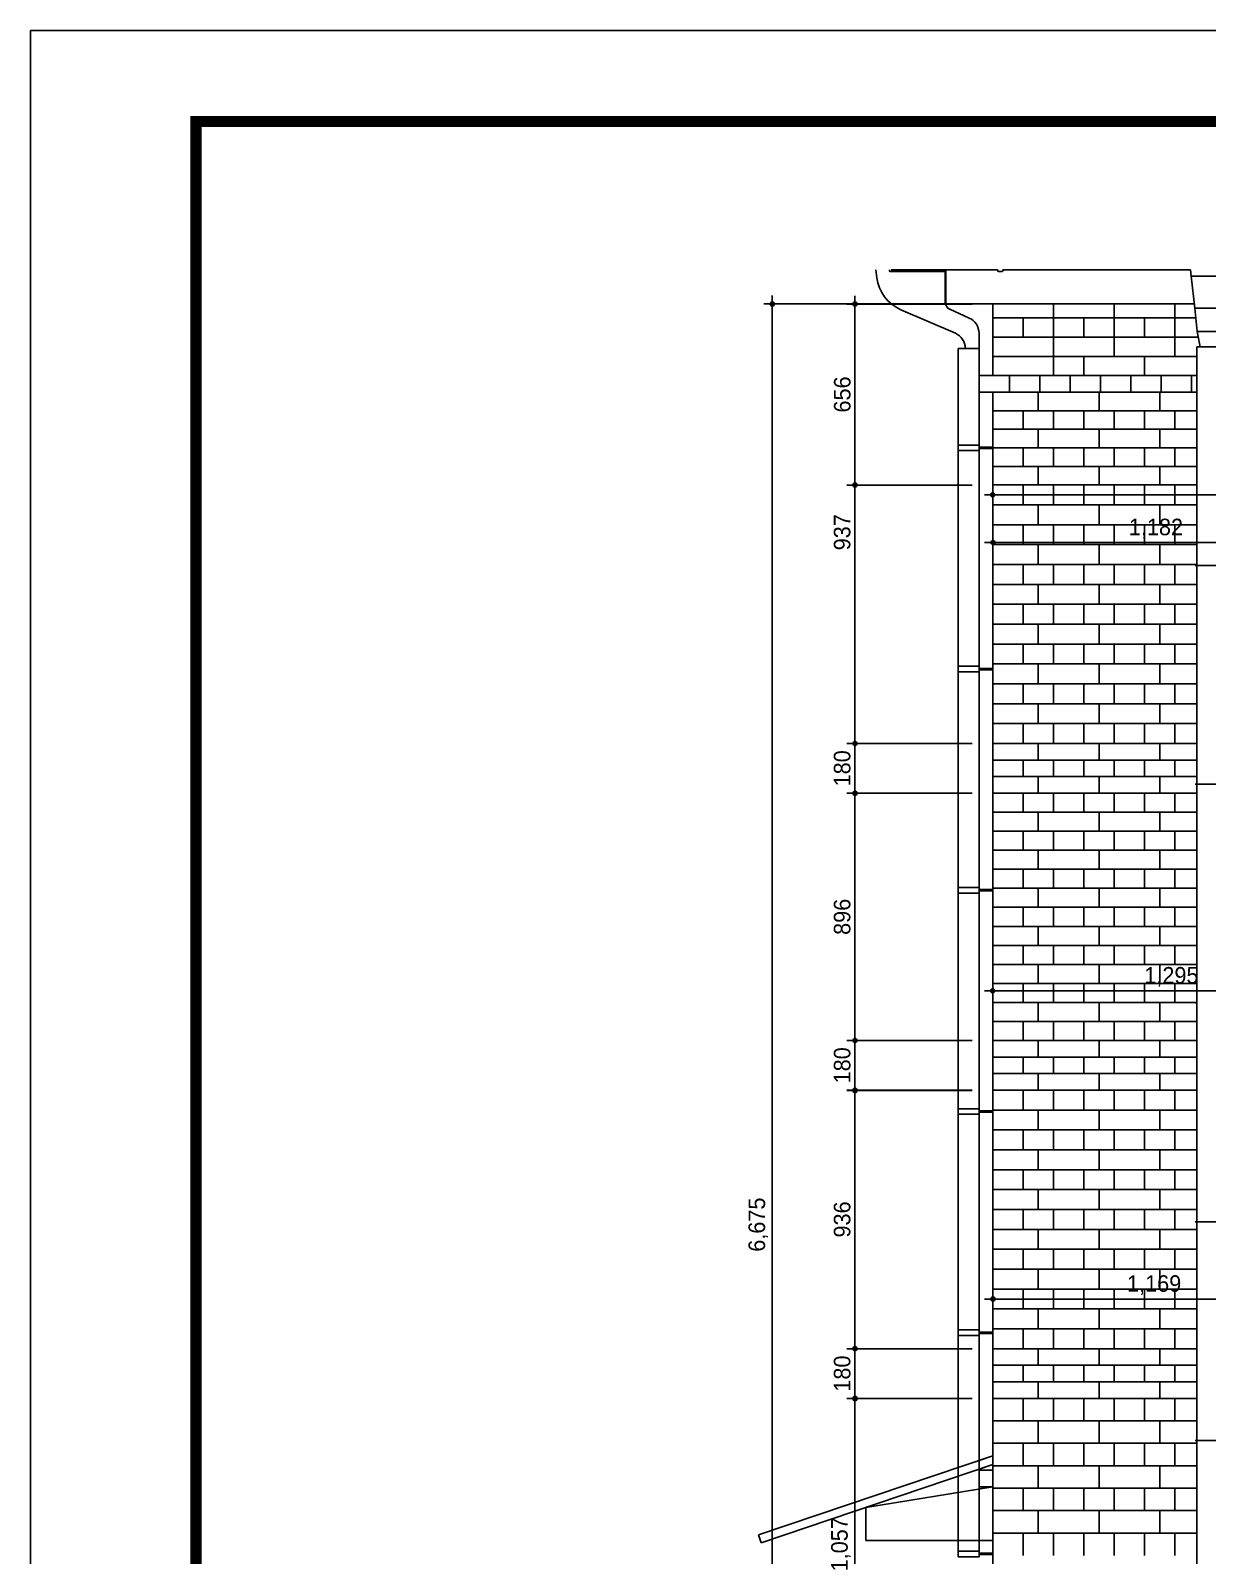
# Model space of a CAD drawing. Extents: x 206170 to 218785, y -171230 to -162320.
# Drawn here: x 206170 to 210436, y -167848 to -162320 of the extents above; entities that cross this region are included whole.
import ezdxf

# ---------------------------------------------------------------- set-up
doc = ezdxf.new("R2010")
doc.units = 0
doc.header["$LTSCALE"] = 50
doc.header["$MEASUREMENT"] = 0
doc.header["$PDMODE"] = 35
doc.header["$PDSIZE"] = -10
doc.layers.get('0').update_dxf_attribs({"linetype": 'CONTINUOUS'})
doc.layers.get('DEFPOINTS').update_dxf_attribs({"linetype": 'CONTINUOUS'})
for name, color, linetype in [('COL', 2, 'CONTINUOUS'), ('COR', 4, 'CONTINUOUS'), ('ele-3', 6, 'CONTINUOUS'), ('h', 5, 'CONTINUOUS'), ('HAT', 5, 'CONTINUOUS'), ('HATCH', 5, 'CONTINUOUS'), ('W-1', 3, 'CONTINUOUS'), ('WAL', 3, 'CONTINUOUS'), ('WID', 4, 'CONTINUOUS')]:
    doc.layers.add(name, color=color, linetype=linetype)
doc.styles.add('현창', font='HYWULM_0.TTF')
doc.dimstyles.new('ISO-25', dxfattribs={"dimscale": 20, "dimtxt": 4, "dimasz": 1, "dimexe": 2, "dimexo": 5, "dimtad": 1, "dimlunit": 6, "dimtxsty": '현창', "dimblk": 'DIMDOT', "dimcen": 2.5, "dimadec": 0, "dimazin": 0, "dimtfac": 1, "dimtmove": 0, "dimatfit": 3, "dimldrblk": 'DIMDOT', "dimfxl": 1, "dimarcsym": 0})

# ---------------------------------------------------------------- blocks, each defined once
blk = doc.blocks.new('20')
at = {"layer": 'COR', "linetype": 'Continuous', "const_width": 270}
blk.add_lwpolyline([(230424, -2398), (230424, -57398), (308324, -57398), (308324, -2398)], close=True, dxfattribs=at)
at = {"layer": 'HAT'}
for q in [(226424, -59598), (310524, -198)]:
    blk.add_line((226424, -198), q, dxfattribs=at)
blk = doc.blocks.new('DIMDOT')
at = {"linetype": 'Continuous'}
blk.add_line((-2, 0), (2, 0), dxfattribs=at)
for radius in [0.5, 0.25]:
    blk.add_circle((0, 0), radius, dxfattribs=at)
blk = doc.blocks.new('*D11')
at = {"color": 0, "lineweight": -2}
for p, q in [((209583, -163967.3), (209128.5, -163967.3)), ((209158.5, -164889.3), (209158.5, -163982.3)), ((209583, -164904.3), (209128.5, -164904.3))]:
    blk.add_line(p, q, dxfattribs=at)
at = {"layer": 'DEFPOINTS', "color": 0}
for p in [(209158.5, -163967.3), (209658, -163967.3), (209658, -164904.3)]:
    blk.add_point(p, dxfattribs=at)
at = {"color": 0, "lineweight": -2, "xscale": 15, "yscale": 15, "zscale": 15}
for p, rotation in [((209158.5, -163967.3), 90), ((209158.5, -164904.3), 270)]:
    blk.add_blockref('DIMDOT', p, dxfattribs=dict(at, rotation=rotation))
at = {"color": 0, "insert": (209112.2, -164138.5), "char_height": 60, "attachment_point": 5, "rotation": 90, "style": '현창'}
blk.add_mtext('937', dxfattribs=at)
blk = doc.blocks.new('*D12')
at = {"color": 0, "lineweight": -2}
for p, q in [((209583, -165084.9), (209128.5, -165084.9)), ((209158.5, -165965.9), (209158.5, -165099.9)), ((209583, -165980.9), (209128.5, -165980.9))]:
    blk.add_line(p, q, dxfattribs=at)
at = {"layer": 'DEFPOINTS', "color": 0}
for p in [(209158.5, -165084.9), (209658, -165084.9), (209658, -165980.9)]:
    blk.add_point(p, dxfattribs=at)
at = {"color": 0, "lineweight": -2, "xscale": 15, "yscale": 15, "zscale": 15}
for p, rotation in [((209158.5, -165084.9), 90), ((209158.5, -165980.9), 270)]:
    blk.add_blockref('DIMDOT', p, dxfattribs=dict(at, rotation=rotation))
at = {"color": 0, "insert": (209112.2, -165532.6), "char_height": 60, "attachment_point": 5, "rotation": 90, "style": '현창'}
blk.add_mtext('896', dxfattribs=at)
blk = doc.blocks.new('*D13')
at = {"color": 0, "lineweight": -2}
for p, q in [((209583, -165980.9), (209128.5, -165980.9)), ((209158.5, -166145.9), (209158.5, -165995.9)), ((209583, -166160.9), (209128.5, -166160.9))]:
    blk.add_line(p, q, dxfattribs=at)
at = {"layer": 'DEFPOINTS', "color": 0}
for p in [(209158.5, -165980.9), (209658, -165980.9), (209658, -166160.9)]:
    blk.add_point(p, dxfattribs=at)
at = {"color": 0, "lineweight": -2, "xscale": 15, "yscale": 15, "zscale": 15}
for p, rotation in [((209158.5, -165980.9), 90), ((209158.5, -166160.9), 270)]:
    blk.add_blockref('DIMDOT', p, dxfattribs=dict(at, rotation=rotation))
at = {"color": 0, "insert": (209112.2, -166070.9), "char_height": 60, "attachment_point": 5, "rotation": 90, "style": '현창'}
blk.add_mtext('180', dxfattribs=at)
blk = doc.blocks.new('*D14')
at = {"color": 0, "lineweight": -2}
for p, q in [((209583, -166162.3), (209128.5, -166162.3)), ((209158.5, -167083.3), (209158.5, -166177.3)), ((209583, -167098.3), (209128.5, -167098.3))]:
    blk.add_line(p, q, dxfattribs=at)
at = {"layer": 'DEFPOINTS', "color": 0}
for p in [(209158.5, -166162.3), (209658, -166162.3), (209658, -167098.3)]:
    blk.add_point(p, dxfattribs=at)
at = {"color": 0, "lineweight": -2, "xscale": 15, "yscale": 15, "zscale": 15}
for p, rotation in [((209158.5, -166162.3), 90), ((209158.5, -167098.3), 270)]:
    blk.add_blockref('DIMDOT', p, dxfattribs=dict(at, rotation=rotation))
at = {"color": 0, "insert": (209112.2, -166629.6), "char_height": 60, "attachment_point": 5, "rotation": 90, "style": '현창'}
blk.add_mtext('936', dxfattribs=at)
blk = doc.blocks.new('*D15')
at = {"color": 0, "lineweight": -2}
for p, q in [((209583, -167098.3), (209128.5, -167098.3)), ((209158.5, -167263.3), (209158.5, -167113.3)), ((209583, -167278.3), (209128.5, -167278.3))]:
    blk.add_line(p, q, dxfattribs=at)
at = {"layer": 'DEFPOINTS', "color": 0}
for p in [(209158.5, -167098.3), (209658, -167098.3), (209658, -167278.3)]:
    blk.add_point(p, dxfattribs=at)
at = {"color": 0, "lineweight": -2, "xscale": 15, "yscale": 15, "zscale": 15}
for p, rotation in [((209158.5, -167098.3), 90), ((209158.5, -167278.3), 270)]:
    blk.add_blockref('DIMDOT', p, dxfattribs=dict(at, rotation=rotation))
at = {"color": 0, "insert": (209112.2, -167188.3), "char_height": 60, "attachment_point": 5, "rotation": 90, "style": '현창'}
blk.add_mtext('180', dxfattribs=at)
blk = doc.blocks.new('*D17')
at = {"color": 0, "lineweight": -2}
for p, q in [((209583, -167278.9), (209128.5, -167278.9)), ((209158.5, -168320.9), (209158.5, -167293.9)), ((209583, -168335.9), (209128.5, -168335.9))]:
    blk.add_line(p, q, dxfattribs=at)
at = {"layer": 'DEFPOINTS', "color": 0}
for p in [(209158.5, -167278.9), (209658, -167278.9), (209658, -168335.9)]:
    blk.add_point(p, dxfattribs=at)
at = {"color": 0, "lineweight": -2, "xscale": 15, "yscale": 15, "zscale": 15}
for p, rotation in [((209158.5, -167278.9), 90), ((209158.5, -168335.9), 270)]:
    blk.add_blockref('DIMDOT', p, dxfattribs=dict(at, rotation=rotation))
at = {"color": 0, "insert": (209107.7, -167807.1), "char_height": 60, "attachment_point": 5, "rotation": 90, "style": '현창'}
blk.add_mtext('1,057', dxfattribs=at)
blk = doc.blocks.new('*D18')
at = {"color": 0, "lineweight": -2}
for p, q in [((209583, -164904.3), (209128.5, -164904.3)), ((209158.5, -165069.3), (209158.5, -164919.3)), ((209583, -165084.3), (209128.5, -165084.3))]:
    blk.add_line(p, q, dxfattribs=at)
at = {"layer": 'DEFPOINTS', "color": 0}
for p in [(209158.5, -164904.3), (209658, -164904.3), (209658, -165084.3)]:
    blk.add_point(p, dxfattribs=at)
at = {"color": 0, "lineweight": -2, "xscale": 15, "yscale": 15, "zscale": 15}
for p, rotation in [((209158.5, -164904.3), 90), ((209158.5, -165084.3), 270)]:
    blk.add_blockref('DIMDOT', p, dxfattribs=dict(at, rotation=rotation))
at = {"color": 0, "insert": (209112.2, -164994.3), "char_height": 60, "attachment_point": 5, "rotation": 90, "style": '현창'}
blk.add_mtext('180', dxfattribs=at)
blk = doc.blocks.new('*D45')
at = {"color": 0, "lineweight": -2}
for p, q in [((209658.5, -164829.3), (209658.5, -164145.8)), ((210825.5, -164175.8), (209673.5, -164175.8)), ((210840.5, -164829.3), (210840.5, -164145.8))]:
    blk.add_line(p, q, dxfattribs=at)
at = {"layer": 'DEFPOINTS', "color": 0}
for p in [(209658.5, -164175.8), (209658.5, -164904.3), (210840.5, -164904.3)]:
    blk.add_point(p, dxfattribs=at)
at = {"color": 0, "lineweight": -2, "xscale": 15, "yscale": 15, "zscale": 15, "rotation": 180}
blk.add_blockref('DIMDOT', (209658.5, -164175.8), dxfattribs=at)
at = {"color": 0, "lineweight": -2, "xscale": 15, "yscale": 15, "zscale": 15}
blk.add_blockref('DIMDOT', (210840.5, -164175.8), dxfattribs=at)
at = {"color": 0, "insert": (210249.3, -164125), "char_height": 60, "attachment_point": 5, "style": '현창'}
blk.add_mtext('1,182', dxfattribs=at)
blk = doc.blocks.new('*D46')
at = {"color": 0, "lineweight": -2}
for p, q in [((209658, -165905.9), (209658, -165770.9)), ((210953, -165905.9), (210953, -165770.9)), ((210938, -165800.9), (209673, -165800.9))]:
    blk.add_line(p, q, dxfattribs=at)
at = {"layer": 'DEFPOINTS', "color": 0}
for p in [(209658, -165800.9), (209658, -165980.9), (210953, -165980.9)]:
    blk.add_point(p, dxfattribs=at)
at = {"color": 0, "lineweight": -2, "xscale": 15, "yscale": 15, "zscale": 15, "rotation": 180}
blk.add_blockref('DIMDOT', (209658, -165800.9), dxfattribs=at)
at = {"color": 0, "lineweight": -2, "xscale": 15, "yscale": 15, "zscale": 15}
blk.add_blockref('DIMDOT', (210953, -165800.9), dxfattribs=at)
at = {"color": 0, "insert": (210305.5, -165750.1), "char_height": 60, "attachment_point": 5, "style": '현창'}
blk.add_mtext('1,295', dxfattribs=at)
blk = doc.blocks.new('*D47')
at = {"color": 0, "lineweight": -2}
for p, q in [((209658.5, -167023.3), (209658.5, -166888.3)), ((210827.5, -167023.3), (210827.5, -166888.3)), ((210812.5, -166918.3), (209673.5, -166918.3))]:
    blk.add_line(p, q, dxfattribs=at)
at = {"layer": 'DEFPOINTS', "color": 0}
for p in [(209658.5, -166918.3), (209658.5, -167098.3), (210827.5, -167098.3)]:
    blk.add_point(p, dxfattribs=at)
at = {"color": 0, "lineweight": -2, "xscale": 15, "yscale": 15, "zscale": 15, "rotation": 180}
blk.add_blockref('DIMDOT', (209658.5, -166918.3), dxfattribs=at)
at = {"color": 0, "lineweight": -2, "xscale": 15, "yscale": 15, "zscale": 15}
blk.add_blockref('DIMDOT', (210827.5, -166918.3), dxfattribs=at)
at = {"color": 0, "insert": (210242.8, -166867.5), "char_height": 60, "attachment_point": 5, "style": '현창'}
blk.add_mtext('1,169', dxfattribs=at)
blk = doc.blocks.new('*D52')
at = {"color": 0, "lineweight": -2}
for p, q in [((209583, -163311.3), (209128.5, -163311.3)), ((209158.5, -163952.3), (209158.5, -163326.3)), ((209583, -163967.3), (209128.5, -163967.3))]:
    blk.add_line(p, q, dxfattribs=at)
at = {"layer": 'DEFPOINTS', "color": 0}
for p in [(209158.5, -163311.3), (209658, -163311.3), (209658, -163967.3)]:
    blk.add_point(p, dxfattribs=at)
at = {"color": 0, "lineweight": -2, "xscale": 15, "yscale": 15, "zscale": 15}
for p, rotation in [((209158.5, -163311.3), 90), ((209158.5, -163967.3), 270)]:
    blk.add_blockref('DIMDOT', p, dxfattribs=dict(at, rotation=rotation))
at = {"color": 0, "insert": (209112.7, -163639.1), "char_height": 60, "attachment_point": 5, "rotation": 90, "style": '현창'}
blk.add_mtext('656', dxfattribs=at)
blk = doc.blocks.new('*D53')
at = {"color": 0, "lineweight": -2}
for p, q in [((209583, -163310.9), (208828.5, -163310.9)), ((208858.5, -169970.9), (208858.5, -163325.9)), ((209523, -169985.9), (208828.5, -169985.9))]:
    blk.add_line(p, q, dxfattribs=at)
at = {"layer": 'DEFPOINTS', "color": 0}
for p in [(208858.5, -163310.9), (209658, -163310.9), (209598, -169985.9)]:
    blk.add_point(p, dxfattribs=at)
at = {"color": 0, "lineweight": -2, "xscale": 15, "yscale": 15, "zscale": 15}
for p, rotation in [((208858.5, -163310.9), 90), ((208858.5, -169985.9), 270)]:
    blk.add_blockref('DIMDOT', p, dxfattribs=dict(at, rotation=rotation))
at = {"color": 0, "insert": (208808.2, -166648.4), "char_height": 60, "attachment_point": 5, "rotation": 90, "style": '현창'}
blk.add_mtext('6,675', dxfattribs=at)
blk = doc.blocks.new('*D54')
at = {"color": 0, "lineweight": -2}
for p, q in [((209658, -164829.3), (209658, -163972.9)), ((213470, -164002.9), (209673, -164002.9)), ((213485, -164829.3), (213485, -163972.9))]:
    blk.add_line(p, q, dxfattribs=at)
at = {"layer": 'DEFPOINTS', "color": 0}
for p in [(209658, -164002.9), (209658, -164904.3), (213485, -164904.3)]:
    blk.add_point(p, dxfattribs=at)
at = {"color": 0, "lineweight": -2, "xscale": 15, "yscale": 15, "zscale": 15, "rotation": 180}
blk.add_blockref('DIMDOT', (209658, -164002.9), dxfattribs=at)
at = {"color": 0, "lineweight": -2, "xscale": 15, "yscale": 15, "zscale": 15}
blk.add_blockref('DIMDOT', (213485, -164002.9), dxfattribs=at)
at = {"color": 0, "insert": (211748, -163952.1), "char_height": 60, "attachment_point": 5, "style": '현창'}
blk.add_mtext('3,827', dxfattribs=at)

msp = doc.modelspace()

# ---------------------------------------------------------------- linework, layer by layer
at = {"layer": 'COL'}
for p, q in [((210477.096, -164258.863), (210392.096, -164258.863)), ((210477.096, -165051.839), (210392.096, -165051.839)), ((210397.096, -165844.815), (210392.096, -165844.815)), ((210477.096, -166637.791), (210392.096, -166637.791)), ((210477.096, -167430.767), (210392.096, -167430.767)), ((210477.096, -167430.767), (210392.096, -167430.767))]:
    msp.add_line(p, q, dxfattribs=at)
at = {"layer": 'ele-3'}
for p, q in [((210472.096, -163465.887), (210397.096, -163465.887)), ((209658.035, -163698.079), (210397.096, -163698.079)), ((209658.035, -163765.272), (210397.096, -163765.272)), ((209658.035, -163832.465), (210397.096, -163832.465)), ((209658.035, -163899.657), (210397.096, -163899.657)), ((209658.035, -163966.85), (210397.096, -163966.85)), ((210397.096, -164904.272), (209658.035, -164904.272)), ((210397.096, -164904.272), (209658.035, -164904.272)), ((210397.096, -164964.272), (209658.035, -164964.272)), ((210397.096, -165024.272), (209658.035, -165024.272)), ((210397.096, -165084.272), (209658.035, -165084.272)), ((210397.096, -165084.272), (209658.035, -165084.272)), ((209658.035, -165980.887), (210397.096, -165980.887)), ((209658.035, -165980.887), (210397.096, -165980.887)), ((210397.096, -166040.887), (209658.035, -166040.887)), ((210397.096, -166100.887), (209658.035, -166100.887)), ((209658.035, -166160.887), (210397.096, -166160.887)), ((209658.035, -166160.887), (210397.096, -166160.887)), ((210397.096, -167098.309), (209658.035, -167098.309)), ((210397.096, -167098.309), (209658.035, -167098.309)), ((210397.096, -167158.309), (209658.035, -167158.309)), ((210397.096, -167218.309), (209658.035, -167218.309)), ((210397.096, -167278.309), (209658.035, -167278.309)), ((210397.096, -167278.309), (209658.035, -167278.309))]:
    msp.add_line(p, q, dxfattribs=at)
for points in [[(210397.096, -163465.887), (210397.096, -169645.887), (210472.096, -169645.887), (210472.096, -163465.887)], [(209718.035, -163630.887), (209718.035, -163570.887)], [(209828.035, -163630.887), (209828.035, -163570.887)], [(209938.035, -163630.887), (209938.035, -163570.887)], [(210048.035, -163630.887), (210048.035, -163570.887)], [(210158.035, -163630.887), (210158.035, -163570.887)], [(210268.035, -163630.887), (210268.035, -163570.887)], [(210378.035, -163630.887), (210378.035, -163570.887)], [(209823.035, -163698.079), (209823.035, -163630.887)], [(210043.035, -163698.079), (210043.035, -163630.887)], [(210263.035, -163698.079), (210263.035, -163630.887)], [(209768.035, -163765.272), (209768.035, -163698.079)], [(209878.035, -163765.272), (209878.035, -163698.079)], [(209988.035, -163765.272), (209988.035, -163698.079)], [(210098.035, -163765.272), (210098.035, -163698.079)], [(210208.035, -163765.272), (210208.035, -163698.079)], [(210318.035, -163765.272), (210318.035, -163698.079)], [(209823.035, -163832.465), (209823.035, -163765.272)], [(210043.035, -163832.465), (210043.035, -163765.272)], [(210263.035, -163832.465), (210263.035, -163765.272)], [(209768.035, -163899.657), (209768.035, -163832.465)], [(209878.035, -163899.657), (209878.035, -163832.465)], [(209988.035, -163899.657), (209988.035, -163832.465)], [(210098.035, -163899.657), (210098.035, -163832.465)], [(210208.035, -163899.657), (210208.035, -163832.465)], [(210318.035, -163899.657), (210318.035, -163832.465)], [(209823.035, -163966.85), (209823.035, -163899.657)], [(210043.035, -163966.85), (210043.035, -163899.657)], [(210263.035, -163966.85), (210263.035, -163899.657)], [(209823.035, -164964.272), (209823.035, -164904.272)], [(210043.035, -164964.272), (210043.035, -164904.272)], [(210263.035, -164964.272), (210263.035, -164904.272)], [(209768.035, -165024.272), (209768.035, -164964.272)], [(209878.035, -165024.272), (209878.035, -164964.272)], [(209988.035, -165024.272), (209988.035, -164964.272)], [(210098.035, -165024.272), (210098.035, -164964.272)], [(210208.035, -165024.272), (210208.035, -164964.272)], [(210318.035, -165024.272), (210318.035, -164964.272)], [(209823.035, -165084.272), (209823.035, -165024.272)], [(210043.035, -165084.272), (210043.035, -165024.272)], [(210263.035, -165084.272), (210263.035, -165024.272)], [(209823.035, -166040.887), (209823.035, -165980.887)], [(210043.035, -166040.887), (210043.035, -165980.887)], [(210263.035, -166040.887), (210263.035, -165980.887)], [(209768.035, -166100.887), (209768.035, -166040.887)], [(209878.035, -166100.887), (209878.035, -166040.887)], [(209988.035, -166100.887), (209988.035, -166040.887)], [(210098.035, -166100.887), (210098.035, -166040.887)], [(210208.035, -166100.887), (210208.035, -166040.887)], [(210318.035, -166100.887), (210318.035, -166040.887)], [(209823.035, -166160.887), (209823.035, -166100.887)], [(210043.035, -166160.887), (210043.035, -166100.887)], [(210263.035, -166160.887), (210263.035, -166100.887)], [(209823.035, -167158.309), (209823.035, -167098.309)], [(210043.035, -167158.309), (210043.035, -167098.309)], [(210263.035, -167158.309), (210263.035, -167098.309)], [(209768.035, -167218.309), (209768.035, -167158.309)], [(209878.035, -167218.309), (209878.035, -167158.309)], [(209988.035, -167218.309), (209988.035, -167158.309)], [(210098.035, -167218.309), (210098.035, -167158.309)], [(210208.035, -167218.309), (210208.035, -167158.309)], [(210318.035, -167218.309), (210318.035, -167158.309)], [(209823.035, -167278.309), (209823.035, -167218.309)], [(210043.035, -167278.309), (210043.035, -167218.309)], [(210263.035, -167278.309), (210263.035, -167218.309)]]:
    msp.add_lwpolyline(points, dxfattribs=at)
at = {"layer": 'h'}
for p, q in [((210393.89, -163360.887), (209658.035, -163360.887)), ((210402.825, -163430.887), (209658.035, -163430.887)), ((210402.825, -163430.887), (209658.035, -163430.887)), ((210397.096, -163500.887), (209658.035, -163500.887)), ((209658.035, -164038.959), (210397.096, -164038.959)), ((209658.035, -164111.069), (210397.096, -164111.069)), ((209658.035, -164183.178), (210397.096, -164183.178)), ((209658.035, -164255.288), (210397.096, -164255.288)), ((209658.035, -164327.397), (210397.096, -164327.397)), ((209658.035, -164399.506), (210397.096, -164399.506)), ((209658.035, -164471.616), (210397.096, -164471.616)), ((209658.035, -164543.725), (210397.096, -164543.725)), ((209658.035, -164615.834), (210397.096, -164615.834)), ((209658.035, -164687.944), (210397.096, -164687.944)), ((209658.035, -164760.053), (210397.096, -164760.053)), ((209658.035, -164832.163), (210397.096, -164832.163)), ((209658.035, -165153.239), (210397.096, -165153.239)), ((209658.035, -165222.21), (210397.096, -165222.21)), ((209658.035, -165291.18), (210397.096, -165291.18)), ((209658.035, -165360.151), (210397.096, -165360.151)), ((209658.035, -165429.122), (210397.096, -165429.122)), ((209658.035, -165498.092), (210397.096, -165498.092)), ((209658.035, -165567.063), (210397.096, -165567.063)), ((209658.035, -165636.034), (210397.096, -165636.034)), ((209658.035, -165705.004), (210397.096, -165705.004)), ((209658.035, -165773.975), (210397.096, -165773.975)), ((209658.035, -165842.946), (210397.096, -165842.946)), ((209658.035, -165911.916), (210397.096, -165911.916)), ((209658.035, -166232.996), (210397.096, -166232.996)), ((209658.035, -166305.106), (210397.096, -166305.106)), ((209658.035, -166377.215), (210397.096, -166377.215)), ((209658.035, -166449.324), (210397.096, -166449.324)), ((209658.035, -166521.434), (210397.096, -166521.434)), ((209658.035, -166593.543), (210397.096, -166593.543)), ((209658.035, -166665.652), (210397.096, -166665.652)), ((209658.035, -166737.762), (210397.096, -166737.762)), ((209658.035, -166809.871), (210397.096, -166809.871)), ((209658.035, -166881.981), (210397.096, -166881.981)), ((209658.035, -166954.09), (210397.096, -166954.09)), ((209658.035, -167026.199), (210397.096, -167026.199)), ((210397.096, -167359.661), (209658.035, -167359.661)), ((210397.096, -167441.013), (209658.035, -167441.013)), ((210397.096, -167522.365), (209658.035, -167522.365)), ((210397.096, -167603.717), (209658.035, -167603.717)), ((210397.096, -167685.07), (209658.035, -167685.07)), ((210397.096, -167766.422), (209658.035, -167766.422))]:
    msp.add_line(p, q, dxfattribs=at)
for points in [[(209878.035, -163310.887), (209878.035, -163360.887)], [(210098.035, -163310.887), (210098.035, -163360.887)], [(210318.035, -163310.887), (210318.035, -163360.887)], [(209768.035, -163360.887), (209768.035, -163430.887)], [(209768.035, -163360.887), (209768.035, -163430.887)], [(209878.035, -163360.887), (209878.035, -163430.887)], [(209878.035, -163360.887), (209878.035, -163430.887)], [(209988.035, -163360.887), (209988.035, -163430.887)], [(209988.035, -163360.887), (209988.035, -163430.887)], [(210098.035, -163360.887), (210098.035, -163430.887)], [(210098.035, -163360.887), (210098.035, -163430.887)], [(210208.035, -163360.887), (210208.035, -163430.887)], [(210208.035, -163360.887), (210208.035, -163430.887)], [(210318.035, -163360.887), (210318.035, -163430.887)], [(210318.035, -163360.887), (210318.035, -163430.887)], [(209878.035, -163430.887), (209878.035, -163500.887)], [(210098.035, -163430.887), (210098.035, -163500.887)], [(210318.035, -163430.887), (210318.035, -163500.887)], [(209878.035, -163500.887), (209878.035, -163570.887)], [(209988.035, -163500.887), (209988.035, -163570.887)], [(210208.035, -163500.887), (210208.035, -163570.887)], [(209768.035, -164038.959), (209768.035, -163966.85)], [(209878.035, -164038.959), (209878.035, -163966.85)], [(209988.035, -164038.959), (209988.035, -163966.85)], [(210098.035, -164038.959), (210098.035, -163966.85)], [(210208.035, -164038.959), (210208.035, -163966.85)], [(210318.035, -164038.959), (210318.035, -163966.85)], [(209823.035, -164111.069), (209823.035, -164038.959)], [(210043.035, -164111.069), (210043.035, -164038.959)], [(210263.035, -164111.069), (210263.035, -164038.959)], [(209768.035, -164183.178), (209768.035, -164111.069)], [(209878.035, -164183.178), (209878.035, -164111.069)], [(209988.035, -164183.178), (209988.035, -164111.069)], [(210098.035, -164183.178), (210098.035, -164111.069)], [(210208.035, -164183.178), (210208.035, -164111.069)], [(210318.035, -164183.178), (210318.035, -164111.069)], [(209823.035, -164255.288), (209823.035, -164183.178)], [(210043.035, -164255.288), (210043.035, -164183.178)], [(210263.035, -164255.288), (210263.035, -164183.178)], [(209768.035, -164327.397), (209768.035, -164255.288)], [(209878.035, -164327.397), (209878.035, -164255.288)], [(209988.035, -164327.397), (209988.035, -164255.288)], [(210098.035, -164327.397), (210098.035, -164255.288)], [(210208.035, -164327.397), (210208.035, -164255.288)], [(210318.035, -164327.397), (210318.035, -164255.288)], [(209823.035, -164399.506), (209823.035, -164327.397)], [(210043.035, -164399.506), (210043.035, -164327.397)], [(210263.035, -164399.506), (210263.035, -164327.397)], [(209768.035, -164471.616), (209768.035, -164399.506)], [(209878.035, -164471.616), (209878.035, -164399.506)], [(209988.035, -164471.616), (209988.035, -164399.506)], [(210098.035, -164471.616), (210098.035, -164399.506)], [(210208.035, -164471.616), (210208.035, -164399.506)], [(210318.035, -164471.616), (210318.035, -164399.506)], [(209823.035, -164543.725), (209823.035, -164471.616)], [(210043.035, -164543.725), (210043.035, -164471.616)], [(210263.035, -164543.725), (210263.035, -164471.616)], [(209768.035, -164615.834), (209768.035, -164543.725)], [(209878.035, -164615.834), (209878.035, -164543.725)], [(209988.035, -164615.834), (209988.035, -164543.725)], [(210098.035, -164615.834), (210098.035, -164543.725)], [(210208.035, -164615.834), (210208.035, -164543.725)], [(210318.035, -164615.834), (210318.035, -164543.725)], [(209823.035, -164687.944), (209823.035, -164615.834)], [(210043.035, -164687.944), (210043.035, -164615.834)], [(210263.035, -164687.944), (210263.035, -164615.834)], [(209768.035, -164760.053), (209768.035, -164687.944)], [(209878.035, -164760.053), (209878.035, -164687.944)], [(209988.035, -164760.053), (209988.035, -164687.944)], [(210098.035, -164760.053), (210098.035, -164687.944)], [(210208.035, -164760.053), (210208.035, -164687.944)], [(210318.035, -164760.053), (210318.035, -164687.944)], [(209823.035, -164832.163), (209823.035, -164760.053)], [(210043.035, -164832.163), (210043.035, -164760.053)], [(210263.035, -164832.163), (210263.035, -164760.053)], [(209768.035, -164904.272), (209768.035, -164832.163)], [(209878.035, -164904.272), (209878.035, -164832.163)], [(209988.035, -164904.272), (209988.035, -164832.163)], [(210098.035, -164904.272), (210098.035, -164832.163)], [(210208.035, -164904.272), (210208.035, -164832.163)], [(210318.035, -164904.272), (210318.035, -164832.163)], [(209768.035, -165153.239), (209768.035, -165084.272)], [(209878.035, -165153.239), (209878.035, -165084.272)], [(209988.035, -165153.239), (209988.035, -165084.272)], [(210098.035, -165153.239), (210098.035, -165084.272)], [(210208.035, -165153.239), (210208.035, -165084.272)], [(210318.035, -165153.239), (210318.035, -165084.272)], [(209823.035, -165222.206), (209823.035, -165153.239)], [(210043.035, -165222.206), (210043.035, -165153.239)], [(210263.035, -165222.206), (210263.035, -165153.239)], [(209768.035, -165291.177), (209768.035, -165222.21)], [(209878.035, -165291.177), (209878.035, -165222.21)], [(209988.035, -165291.177), (209988.035, -165222.21)], [(210098.035, -165291.177), (210098.035, -165222.21)], [(210208.035, -165291.177), (210208.035, -165222.21)], [(210318.035, -165291.177), (210318.035, -165222.21)], [(209823.035, -165360.144), (209823.035, -165291.177)], [(210043.035, -165360.144), (210043.035, -165291.177)], [(210263.035, -165360.144), (210263.035, -165291.177)], [(209768.035, -165429.118), (209768.035, -165360.151)], [(209878.035, -165429.118), (209878.035, -165360.151)], [(209988.035, -165429.118), (209988.035, -165360.151)], [(210098.035, -165429.118), (210098.035, -165360.151)], [(210208.035, -165429.118), (210208.035, -165360.151)], [(210318.035, -165429.118), (210318.035, -165360.151)], [(209823.035, -165498.085), (209823.035, -165429.118)], [(210043.035, -165498.085), (210043.035, -165429.118)], [(210263.035, -165498.085), (210263.035, -165429.118)], [(209768.035, -165567.059), (209768.035, -165498.092)], [(209878.035, -165567.059), (209878.035, -165498.092)], [(209988.035, -165567.059), (209988.035, -165498.092)], [(210098.035, -165567.059), (210098.035, -165498.092)], [(210208.035, -165567.059), (210208.035, -165498.092)], [(210318.035, -165567.059), (210318.035, -165498.092)], [(209823.035, -165636.026), (209823.035, -165567.059)], [(210043.035, -165636.026), (210043.035, -165567.059)], [(210263.035, -165636.026), (210263.035, -165567.059)], [(209768.035, -165705.001), (209768.035, -165636.034)], [(209878.035, -165705.001), (209878.035, -165636.034)], [(209988.035, -165705.001), (209988.035, -165636.034)], [(210098.035, -165705.001), (210098.035, -165636.034)], [(210208.035, -165705.001), (210208.035, -165636.034)], [(210318.035, -165705.001), (210318.035, -165636.034)], [(209823.035, -165773.968), (209823.035, -165705.001)], [(210043.035, -165773.968), (210043.035, -165705.001)], [(210263.035, -165773.968), (210263.035, -165705.001)], [(209768.035, -165842.942), (209768.035, -165773.975)], [(209878.035, -165842.942), (209878.035, -165773.975)], [(209988.035, -165842.942), (209988.035, -165773.975)], [(210098.035, -165842.942), (210098.035, -165773.975)], [(210208.035, -165842.942), (210208.035, -165773.975)], [(210318.035, -165842.942), (210318.035, -165773.975)], [(209823.035, -165911.909), (209823.035, -165842.942)], [(210043.035, -165911.909), (210043.035, -165842.942)], [(210263.035, -165911.909), (210263.035, -165842.942)], [(209768.035, -165980.883), (209768.035, -165911.916)], [(209878.035, -165980.883), (209878.035, -165911.916)], [(209988.035, -165980.883), (209988.035, -165911.916)], [(210098.035, -165980.883), (210098.035, -165911.916)], [(210208.035, -165980.883), (210208.035, -165911.916)], [(210318.035, -165980.883), (210318.035, -165911.916)], [(209768.035, -166232.996), (209768.035, -166160.887)], [(209878.035, -166232.996), (209878.035, -166160.887)], [(209988.035, -166232.996), (209988.035, -166160.887)], [(210098.035, -166232.996), (210098.035, -166160.887)], [(210208.035, -166232.996), (210208.035, -166160.887)], [(210318.035, -166232.996), (210318.035, -166160.887)], [(209823.035, -166305.106), (209823.035, -166232.996)], [(210043.035, -166305.106), (210043.035, -166232.996)], [(210263.035, -166305.106), (210263.035, -166232.996)], [(209768.035, -166377.215), (209768.035, -166305.106)], [(209878.035, -166377.215), (209878.035, -166305.106)], [(209988.035, -166377.215), (209988.035, -166305.106)], [(210098.035, -166377.215), (210098.035, -166305.106)], [(210208.035, -166377.215), (210208.035, -166305.106)], [(210318.035, -166377.215), (210318.035, -166305.106)], [(209823.035, -166449.324), (209823.035, -166377.215)], [(210043.035, -166449.324), (210043.035, -166377.215)], [(210263.035, -166449.324), (210263.035, -166377.215)], [(209768.035, -166521.434), (209768.035, -166449.324)], [(209878.035, -166521.434), (209878.035, -166449.324)], [(209988.035, -166521.434), (209988.035, -166449.324)], [(210098.035, -166521.434), (210098.035, -166449.324)], [(210208.035, -166521.434), (210208.035, -166449.324)], [(210318.035, -166521.434), (210318.035, -166449.324)], [(209823.035, -166593.543), (209823.035, -166521.434)], [(210043.035, -166593.543), (210043.035, -166521.434)], [(210263.035, -166593.543), (210263.035, -166521.434)], [(209768.035, -166665.652), (209768.035, -166593.543)], [(209878.035, -166665.652), (209878.035, -166593.543)], [(209988.035, -166665.652), (209988.035, -166593.543)], [(210098.035, -166665.652), (210098.035, -166593.543)], [(210208.035, -166665.652), (210208.035, -166593.543)], [(210318.035, -166665.652), (210318.035, -166593.543)], [(209823.035, -166737.762), (209823.035, -166665.652)], [(210043.035, -166737.762), (210043.035, -166665.652)], [(210263.035, -166737.762), (210263.035, -166665.652)], [(209768.035, -166809.871), (209768.035, -166737.762)], [(209878.035, -166809.871), (209878.035, -166737.762)], [(209988.035, -166809.871), (209988.035, -166737.762)], [(210098.035, -166809.871), (210098.035, -166737.762)], [(210208.035, -166809.871), (210208.035, -166737.762)], [(210318.035, -166809.871), (210318.035, -166737.762)], [(209823.035, -166881.981), (209823.035, -166809.871)], [(210043.035, -166881.981), (210043.035, -166809.871)], [(210263.035, -166881.981), (210263.035, -166809.871)], [(209768.035, -166954.09), (209768.035, -166881.981)], [(209878.035, -166954.09), (209878.035, -166881.981)], [(209988.035, -166954.09), (209988.035, -166881.981)], [(210098.035, -166954.09), (210098.035, -166881.981)], [(210208.035, -166954.09), (210208.035, -166881.981)], [(210318.035, -166954.09), (210318.035, -166881.981)], [(209823.035, -167026.199), (209823.035, -166954.09)], [(210043.035, -167026.199), (210043.035, -166954.09)], [(210263.035, -167026.199), (210263.035, -166954.09)], [(209768.035, -167098.309), (209768.035, -167026.199)], [(209878.035, -167098.309), (209878.035, -167026.199)], [(209988.035, -167098.309), (209988.035, -167026.199)], [(210098.035, -167098.309), (210098.035, -167026.199)], [(210208.035, -167098.309), (210208.035, -167026.199)], [(210318.035, -167098.309), (210318.035, -167026.199)], [(209768.035, -167359.661), (209768.035, -167278.309)], [(209878.035, -167359.661), (209878.035, -167278.309)], [(209988.035, -167359.661), (209988.035, -167278.309)], [(210098.035, -167359.661), (210098.035, -167278.309)], [(210208.035, -167359.661), (210208.035, -167278.309)], [(210318.035, -167359.661), (210318.035, -167278.309)], [(209823.035, -167441.013), (209823.035, -167359.661)], [(210043.035, -167441.013), (210043.035, -167359.661)], [(210263.035, -167441.013), (210263.035, -167359.661)], [(209768.035, -167522.365), (209768.035, -167441.013)], [(209878.035, -167522.365), (209878.035, -167441.013)], [(209988.035, -167522.365), (209988.035, -167441.013)], [(210098.035, -167522.365), (210098.035, -167441.013)], [(210208.035, -167522.365), (210208.035, -167441.013)], [(210318.035, -167522.365), (210318.035, -167441.013)], [(209823.035, -167603.717), (209823.035, -167522.365)], [(210043.035, -167603.717), (210043.035, -167522.365)], [(210263.035, -167603.717), (210263.035, -167522.365)], [(209768.035, -167685.07), (209768.035, -167603.717)], [(209878.035, -167685.07), (209878.035, -167603.717)], [(209988.035, -167685.07), (209988.035, -167603.717)], [(210098.035, -167685.07), (210098.035, -167603.717)], [(210208.035, -167685.07), (210208.035, -167603.717)], [(210318.035, -167685.07), (210318.035, -167603.717)], [(209823.035, -167766.422), (209823.035, -167685.07)], [(210043.035, -167766.422), (210043.035, -167685.07)], [(210263.035, -167766.422), (210263.035, -167685.07)], [(209768.035, -167847.774), (209768.035, -167766.422)], [(209878.035, -167847.774), (209878.035, -167766.422)], [(209988.035, -167847.774), (209988.035, -167766.422)], [(210098.035, -167847.774), (210098.035, -167766.422)], [(210208.035, -167847.774), (210208.035, -167766.422)], [(210318.035, -167847.774), (210318.035, -167766.422)]]:
    msp.add_lwpolyline(points, dxfattribs=at)
at = {"layer": 'HAT'}
for p, q in [((209658.035, -167486.396), (208808.441, -167773.134)), ((209658.035, -167486.396), (209608.035, -167503.271)), ((209658.035, -167518.059), (208818.035, -167801.559)), ((209658.035, -167518.059), (209608.035, -167534.934)), ((209198.035, -167673.309), (209658.035, -167598.309)), ((209608.035, -167606.461), (209658.035, -167598.309)), ((209198.035, -167793.309), (209198.035, -167673.309)), ((208818.035, -167801.559), (208808.441, -167773.134)), ((209658.035, -167793.309), (209198.035, -167793.309)), ((209658.035, -167793.309), (209608.035, -167793.309))]:
    msp.add_line(p, q, dxfattribs=at)
for points in [[(209658.035, -167538.309), (209608.035, -167538.309)], [(209608.035, -167598.309), (209658.035, -167598.309)]]:
    msp.add_lwpolyline(points, dxfattribs=at)
at = {"layer": 'HATCH'}
for p, q in [((209233.651, -163187.576), (209237.595, -163215.858)), ((209485.035, -163193.576), (209485.035, -163303.021)), ((209324.264, -163331.859), (209522.797, -163417.282)), ((209324.264, -163331.859), (209522.797, -163417.282)), ((209502.653, -163330.346), (209572.797, -163362.128)), ((209608.035, -163822.465), (209608.035, -163416.78)), ((209533.035, -163471.934), (209608.035, -163471.934)), ((209533.035, -163822.465), (209533.035, -163471.934)), ((209608.035, -163471.934), (209608.035, -163531.934)), ((209533.035, -164624.382), (209533.035, -163842.465)), ((209608.035, -164624.382), (209608.035, -163842.465)), ((209609.035, -163829.965), (209658.035, -163829.965)), ((209609.035, -163834.965), (209658.035, -163834.965)), ((209533.035, -165426.3), (209533.035, -164644.382)), ((209608.035, -165426.3), (209608.035, -164644.382)), ((209609.035, -164631.882), (209658.035, -164631.882)), ((209609.035, -164636.882), (209658.035, -164636.882)), ((209533.035, -166228.217), (209533.035, -165446.3)), ((209608.035, -166228.217), (209608.035, -165446.3)), ((209609.035, -165433.8), (209658.035, -165433.8)), ((209609.035, -165438.8), (209658.035, -165438.8)), ((209533.035, -167030.135), (209533.035, -166248.217)), ((209608.035, -167030.135), (209608.035, -166248.217)), ((209609.035, -166235.717), (209658.035, -166235.717)), ((209609.035, -166240.717), (209658.035, -166240.717)), ((209533.035, -167832.052), (209533.035, -167050.135)), ((209608.035, -167832.052), (209608.035, -167050.135)), ((209609.035, -167037.635), (209658.035, -167037.635)), ((209609.035, -167042.635), (209658.035, -167042.635)), ((209609.035, -167839.552), (209658.035, -167839.552)), ((209609.035, -167844.552), (209658.035, -167844.552))]:
    msp.add_line(p, q, dxfattribs=at)
for points in [[(209532.035, -163822.465), (209609.035, -163822.465), (209609.035, -163842.465), (209532.035, -163842.465)], [(209609.035, -164624.382), (209532.035, -164624.382), (209532.035, -164644.382), (209609.035, -164644.382)], [(209609.035, -165426.3), (209532.035, -165426.3), (209532.035, -165446.3), (209609.035, -165446.3)], [(209609.035, -166228.217), (209532.035, -166228.217), (209532.035, -166248.217), (209609.035, -166248.217)], [(209609.035, -167030.135), (209532.035, -167030.135), (209532.035, -167050.135), (209609.035, -167050.135)], [(209609.035, -167832.052), (209532.035, -167832.052), (209532.035, -167852.052), (209609.035, -167852.052)]]:
    msp.add_lwpolyline(points, close=True, dxfattribs=at)
for centre, radius, start, end in [((209386.169, -163195.229), 150, 187.904635, 245.62511), ((209515.035, -163303.021), 30, 180, 245.62511), ((209548.035, -163416.78), 60, 0, 65.62511), ((209548.035, -163416.78), 60, 0, 65.62511), ((209498.035, -163471.934), 60, 0, 65.62511)]:
    msp.add_arc(centre, radius, start, end, dxfattribs=at)
at = {"layer": 'W-1'}
for p, q in [((210376.487, -163209.811), (210375.205, -163187.576)), ((210376.487, -163209.811), (210492.705, -163209.811)), ((210390.314, -163325.812), (210376.487, -163209.811)), ((210390.314, -163325.812), (210478.878, -163325.812)), ((210399.024, -163411.235), (210390.314, -163325.812)), ((210399.024, -163411.235), (210470.168, -163411.235)), ((210409.596, -163465.887), (210399.024, -163411.235)), ((210409.596, -163465.887), (210459.596, -163465.887)), ((209608.035, -163570.887), (209608.035, -163630.887)), ((210397.096, -163570.887), (209608.035, -163570.887)), ((210397.096, -163630.887), (209608.035, -163630.887))]:
    msp.add_line(p, q, dxfattribs=at)
for points in [[(209658.035, -163310.887), (209658.035, -163570.887)], [(209658.035, -163630.887), (209658.035, -169725.887)]]:
    msp.add_lwpolyline(points, dxfattribs=at)
at = {"layer": 'WID'}
for p, q in [((209283.855, -163190.776), (209283.642, -163187.576)), ((209289.655, -163187.576), (209488.035, -163187.576)), ((209488.035, -163187.576), (209676.035, -163187.576)), ((209488.035, -163187.576), (209488.035, -163310.887)), ((209676.035, -163187.576), (209676.035, -163190.576)), ((209694.035, -163187.576), (209694.035, -163190.576)), ((210375.205, -163187.576), (209694.035, -163187.576)), ((209286.849, -163193.576), (209488.035, -163193.576)), ((209679.035, -163193.576), (209691.035, -163193.576)), ((209658.035, -163310.887), (209488.035, -163310.887)), ((209658.035, -163310.887), (209502.035, -163310.887)), ((210388.535, -163310.887), (209658.035, -163310.887))]:
    msp.add_line(p, q, dxfattribs=at)
for centre, start, end in [((209286.849, -163190.576), 183.814075, 270), ((209679.035, -163190.576), 180, 270), ((209691.035, -163190.576), 270, 0)]:
    msp.add_arc(centre, 3, start, end, dxfattribs=at)

# ---------------------------------------------------------------- block references
at = {"layer": 'WAL', "xscale": 0.1500000000232831, "yscale": 0.1500000000232831, "zscale": 0.15}
msp.add_blockref('20', (172206.288, -162289.902), dxfattribs=at)

# ---------------------------------------------------------------- dimensions: what is measured, and where the dimension line sits
for base, p1, p2, angle, picture, middle in [((208858.462, -163310.883), (209598.035, -169985.887), (209658.035, -163310.883), 90, '*D53', (208858.462, -166648.385)), ((209158.462, -163311.267), (209658.035, -163967.27), (209658.035, -163311.267), 90, '*D52', (209158.462, -163639.078)), ((209158.462, -163967.27), (209658.035, -164904.272), (209658.035, -163967.27), 90, '*D11', (209158.462, -164138.473)), ((209658.035, -164002.905), (213485.035, -164904.272), (209658.035, -164904.272), 180, '*D54', (211748.035, -164002.905)), ((209658.495, -164175.821), (210840.495, -164904.272), (209658.495, -164904.272), 180, '*D45', (210249.265, -164175.821)), ((209158.462, -164904.272), (209658.035, -165084.275), (209658.035, -164904.272), 90, '*D18', (209158.462, -164994.274)), ((209158.462, -165084.885), (209658.035, -165980.887), (209658.035, -165084.885), 90, '*D12', (209158.462, -165532.581)), ((209658.035, -165800.887), (210953.035, -165980.887), (209658.035, -165980.887), 180, '*D46', (210305.535, -165800.887)), ((209158.462, -165980.887), (209658.035, -166160.89), (209658.035, -165980.887), 90, '*D13', (209158.462, -166070.889)), ((209158.462, -166162.307), (209658.035, -167098.309), (209658.035, -166162.307), 90, '*D14', (209158.462, -166629.598)), ((209658.475, -166918.309), (210827.476, -167098.309), (209658.475, -167098.309), 180, '*D47', (210242.755, -166918.309)), ((209158.462, -167098.309), (209658.035, -167278.312), (209658.035, -167098.309), 90, '*D15', (209158.462, -167188.31)), ((209158.462, -167278.889), (209658.035, -168335.887), (209658.035, -167278.889), 90, '*D17', (209158.462, -167807.098))]:
    dim = msp.add_linear_dim(base=base, p1=p1, p2=p2, angle=angle, dimstyle='ISO-25', override={"dimscale": 15, "dimtxt": 4, "dimasz": 1, "dimexe": 2, "dimexo": 5, "dimgap": 1, "dimlunit": 6, "dimdle": 2, "dimtix": 1})
    dim.commit()
    dim.dimension.update_dxf_attribs({"geometry": picture, "text_midpoint": middle, "dimtype": 128})

doc.saveas('drawing.dxf')
